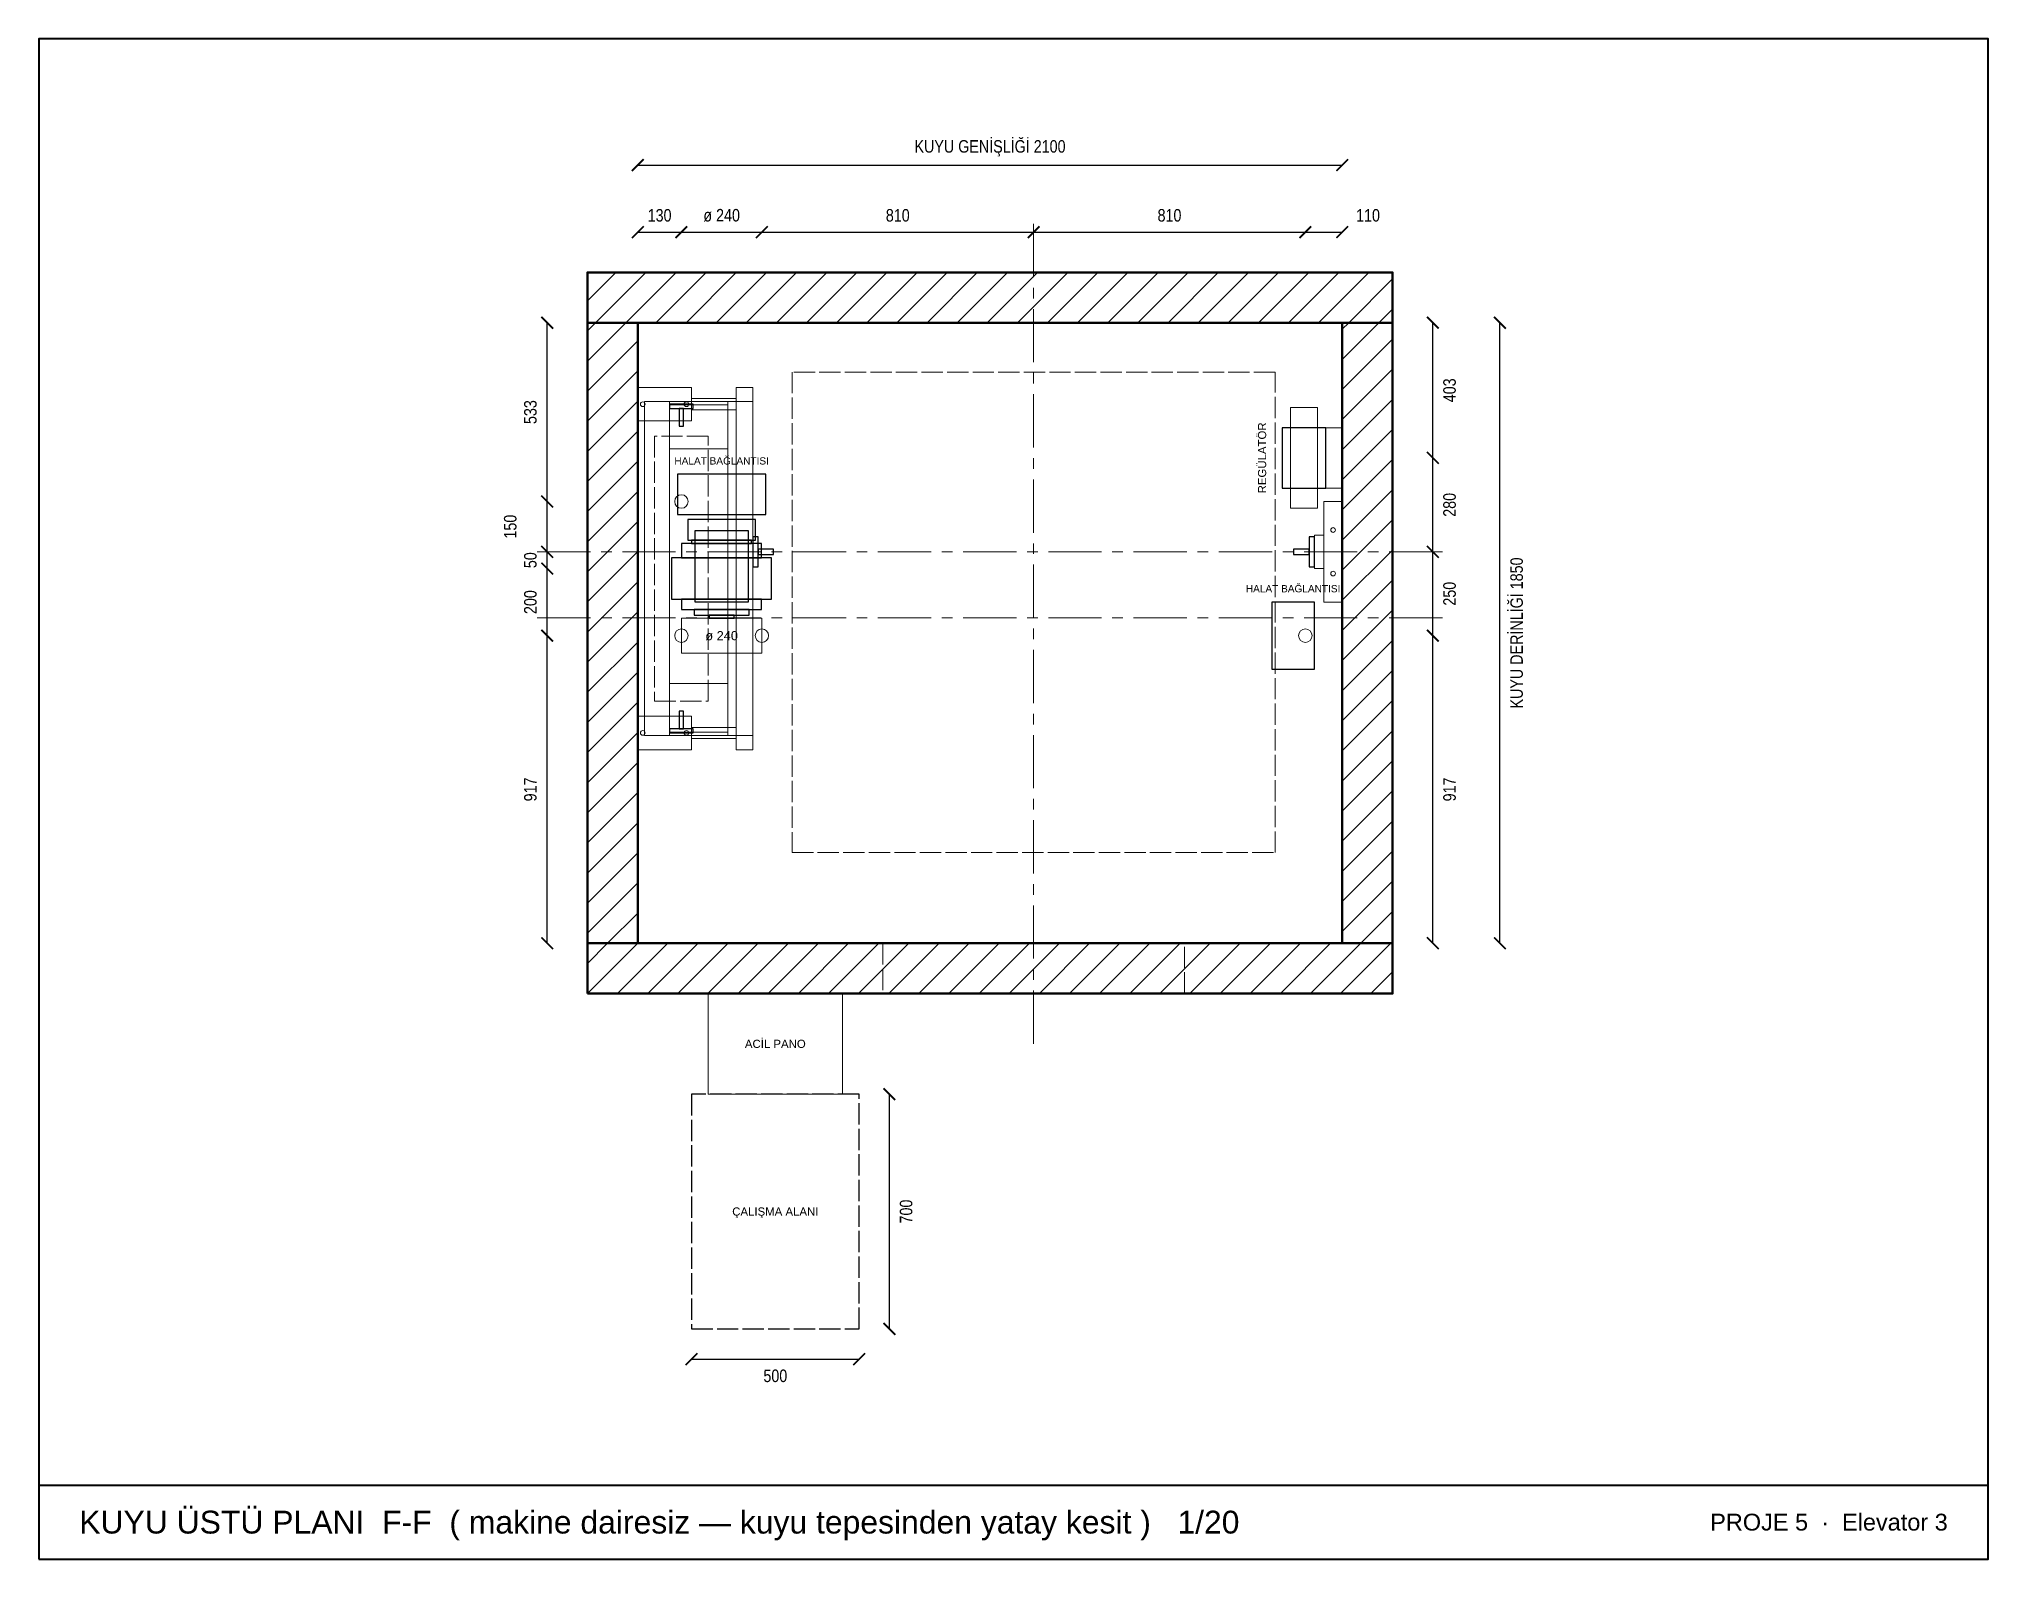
# Model space of a CAD drawing. Header units: millimetres. Extents: x -1785 to 4025, y -1836 to 2696.
import ezdxf
from ezdxf.enums import TextEntityAlignment as Align

# ---------------------------------------------------------------- set-up
doc = ezdxf.new("R2010")
doc.units = ezdxf.units.MM
doc.linetypes.add('CENTER', pattern=[5.08, 3.175, -0.635, 0.635, -0.635])
doc.linetypes.add('DASHED', pattern=[1.524, 1.27, -0.254])
for name, color, linetype, lineweight in [('BAGLANTI', 8, 'Continuous', 25), ('CERCEVE', 7, 'Continuous', 40), ('CIVATA', 3, 'Continuous', 13), ('EKSEN', 1, 'CENTER', 13), ('GIZLI', 8, 'DASHED', 13), ('KASNAK', 90, 'Continuous', 20), ('KONSOL', 3, 'Continuous', 18), ('KUYU-DUVAR', 7, 'Continuous', 50), ('KUYU-IC', 7, 'Continuous', 25), ('MAKINE', 5, 'Continuous', 30), ('OLCU', 5, 'Continuous', 13), ('PANO', 150, 'Continuous', 20), ('RAY', 3, 'Continuous', 25), ('SIGINMA', 3, 'DASHED', 25), ('TARAMA', 8, 'Continuous', 13), ('YAZI', 7, 'Continuous', 0)]:
    doc.layers.add(name, color=color, linetype=linetype, lineweight=lineweight)
doc.styles.add('ASANSOR', font='arial.ttf')
doc.styles.add('OpenSansCondensed-Light', font='OpenSansCondensed-Light.ttf')
doc.dimstyles.new('EZDXF', dxfattribs={"dimtxt": 0.25, "dimasz": 0.175, "dimexe": 0.375, "dimexo": 0.125, "dimgap": 0.1, "dimtad": 1, "dimlfac": 100, "dimzin": 12, "dimdsep": 46, "dimtxsty": 'OpenSansCondensed-Light', "dimblk": 'ARCHTICK', "dimcen": 2.5, "dimazin": 3, "dimtfac": 0.5, "dimtmove": 2, "dimatfit": 3})

# ---------------------------------------------------------------- blocks, each defined once
blk = doc.blocks.new('_ARCHTICK')
at = {"color": 0, "linetype": 'BYBLOCK', "const_width": 0.15}
blk.add_lwpolyline([(-0.5, -0.5), (0.5, 0.5)], dxfattribs=at)

msp = doc.modelspace()

# ---------------------------------------------------------------- hatches: boundary and pattern name
at = {"layer": 'TARAMA'}
h = msp.add_hatch(dxfattribs=at)
h.set_pattern_fill('ANSI31', scale=20)
h.paths.add_polyline_path([(-150, 1850), (2250, 1850), (2250, 2000), (-150, 2000)])
h = msp.add_hatch(dxfattribs=at)
h.set_pattern_fill('ANSI31', scale=20)
h.paths.add_polyline_path([(-150, 0), (0, 0), (0, 1850), (-150, 1850)])
h = msp.add_hatch(dxfattribs=at)
h.set_pattern_fill('ANSI31', scale=20)
h.paths.add_polyline_path([(2100, 0), (2250, 0), (2250, 1850), (2100, 1850)])
h = msp.add_hatch(dxfattribs=at)
h.set_pattern_fill('ANSI31', scale=20)
h.paths.add_polyline_path([(-150, -150), (2250, -150), (2250, 0), (-150, 0)])

# ---------------------------------------------------------------- linework, layer by layer
at = {"layer": 'BAGLANTI', "ltscale": 50}
for points in [[(118, 1278), (382, 1278), (382, 1398), (118, 1398)], [(1890, 817), (2017, 817), (2017, 1017), (1890, 1017)]]:
    msp.add_lwpolyline(points, close=True, dxfattribs=at)
at = {"layer": 'CERCEVE', "ltscale": 50}
msp.add_line((-1785, -1616), (4025, -1616), dxfattribs=at)
msp.add_lwpolyline([(-1785, -1836), (4025, -1836), (4025, 2696), (-1785, 2696)], close=True, dxfattribs=at)
at = {"layer": 'CIVATA', "ltscale": 50}
for centre in [(15, 1607), (145, 1607), (2072.5, 1232), (2072.5, 1102), (15, 627), (145, 627)]:
    msp.add_circle(centre, 7, dxfattribs=at)
at = {"layer": 'EKSEN', "linetype": 'CENTER', "ltscale": 50}
for p, q in [((1180, -300), (1180, 2150)), ((-300, 1167), (2400, 1167)), ((-300, 970), (2400, 970))]:
    msp.add_line(p, q, dxfattribs=at)
at = {"layer": 'GIZLI', "ltscale": 50}
for points in [[(460, 270), (1900, 270), (1900, 1703), (460, 1703)], [(50, 722), (210, 722), (210, 1512), (50, 1512)], [(730, -150), (1630, -150), (1630, 0), (730, 0)]]:
    msp.add_lwpolyline(points, close=True, dxfattribs=at)
at = {"layer": 'KASNAK', "ltscale": 50}
for points in [[(1946, 1297), (2026, 1297), (2026, 1597), (1946, 1597)], [(130, 864.5), (370, 864.5), (370, 969.5), (130, 969.5)]]:
    msp.add_lwpolyline(points, close=True, dxfattribs=at)
for centre in [(130, 1317), (130, 917), (370, 917), (1990, 917)]:
    msp.add_circle(centre, 20, dxfattribs=at)
at = {"layer": 'KONSOL', "ltscale": 50}
for p, q in [((28.5, 1615), (95, 1615)), ((95, 1615), (28.5, 1615)), ((95, 619), (95, 1615)), ((95, 619), (95, 1615)), ((334.5, 1615), (268, 1615)), ((268, 619), (268, 1615)), ((268, 1615), (334.5, 1615)), ((268, 619), (268, 1615)), ((28.5, 619), (95, 619)), ((95, 619), (28.5, 619)), ((334.5, 619), (268, 619)), ((268, 619), (334.5, 619))]:
    msp.add_line(p, q, dxfattribs=at)
for points in [[(0, 1557), (160, 1557), (160, 1657), (0, 1657)], [(293, 577), (343, 577), (343, 1657), (293, 1657)], [(20, 619), (95, 619), (95, 1615), (20, 1615)], [(95, 1605), (268, 1605), (268, 1615), (95, 1615)], [(160, 1590.33333), (293, 1590.33333), (293, 1623.66667), (160, 1623.66667)], [(268, 619), (343, 619), (343, 1615), (268, 1615)], [(2051, 1357), (2100, 1357), (2100, 1537), (2051, 1537)], [(95, 774), (268, 774), (268, 1474), (95, 1474)], [(2045, 1017), (2100, 1017), (2100, 1317), (2045, 1317)], [(2017, 1117), (2045, 1117), (2045, 1217), (2017, 1217)], [(0, 577), (160, 577), (160, 677), (0, 677)], [(160, 610.33333), (293, 610.33333), (293, 643.66667), (160, 643.66667)], [(95, 619), (268, 619), (268, 629), (95, 629)]]:
    msp.add_lwpolyline(points, close=True, dxfattribs=at)
at = {"layer": 'KUYU-DUVAR', "ltscale": 50}
for points in [[(-150, 1850), (2250, 1850), (2250, 2000), (-150, 2000)], [(-150, 0), (0, 0), (0, 1850), (-150, 1850)], [(2100, 0), (2250, 0), (2250, 1850), (2100, 1850)], [(-150, -150), (2250, -150), (2250, 0), (-150, 0)]]:
    msp.add_lwpolyline(points, close=True, dxfattribs=at)
at = {"layer": 'KUYU-IC', "ltscale": 50}
msp.add_lwpolyline([(0, 0), (2100, 0), (2100, 1850), (0, 1850)], close=True, dxfattribs=at)
at = {"layer": 'MAKINE', "ltscale": 50}
for points in [[(1921, 1357), (2051, 1357), (2051, 1537), (1921, 1537)], [(149.425, 1202.17485), (350.575, 1202.17485), (350.575, 1263.5), (149.425, 1263.5)], [(170, 1018), (330, 1018), (330, 1230), (170, 1230)], [(130.8, 1149.26687), (369.2, 1149.26687), (369.2, 1191.35276), (130.8, 1191.35276)], [(160.6, 1191.35276), (339.4, 1191.35276), (339.4, 1202.17485), (160.6, 1202.17485)], [(101, 1025.41411), (399, 1025.41411), (399, 1149.26687), (101, 1149.26687)], [(130.8, 995.35276), (369.2, 995.35276), (369.2, 1025.41411), (130.8, 1025.41411)], [(168.05, 978.5184), (331.95, 978.5184), (331.95, 995.35276), (168.05, 995.35276)], [(212.75, 969.5), (287.25, 969.5), (287.25, 978.5184), (212.75, 978.5184)]]:
    msp.add_lwpolyline(points, close=True, dxfattribs=at)
at = {"layer": 'PANO', "ltscale": 50}
msp.add_lwpolyline([(210, -450), (610, -450), (610, -150), (210, -150)], close=True, dxfattribs=at)
at = {"layer": 'RAY', "ltscale": 50}
for points in [[(95, 1594.4), (165, 1594.4), (165, 1607), (95, 1607)], [(123.7, 1542), (136.3, 1542), (136.3, 1594.4), (123.7, 1594.4)], [(343, 1122.5), (359.02, 1122.5), (359.02, 1211.5), (343, 1211.5)], [(359.02, 1158.99), (405, 1158.99), (405, 1175.01), (359.02, 1175.01)], [(1955, 1158.99), (2000.98, 1158.99), (2000.98, 1175.01), (1955, 1175.01)], [(2000.98, 1122.5), (2017, 1122.5), (2017, 1211.5), (2000.98, 1211.5)], [(95, 627), (165, 627), (165, 639.6), (95, 639.6)], [(123.7, 639.6), (136.3, 639.6), (136.3, 692), (123.7, 692)]]:
    msp.add_lwpolyline(points, close=True, dxfattribs=at)
at = {"layer": 'SIGINMA', "ltscale": 50}
msp.add_lwpolyline([(160, -1150), (660, -1150), (660, -450), (160, -450)], close=True, dxfattribs=at)
at = {"layer": 'TARAMA', "ltscale": 50}
for points in [[(-150, 1850), (2250, 1850), (2250, 2000), (-150, 2000)], [(-150, 0), (0, 0), (0, 1850), (-150, 1850)], [(2100, 0), (2250, 0), (2250, 1850), (2100, 1850)], [(-150, -150), (2250, -150), (2250, 0), (-150, 0)]]:
    msp.add_lwpolyline(points, close=True, dxfattribs=at)

# ---------------------------------------------------------------- texts
at = {"layer": 'CERCEVE', "style": 'ASANSOR'}
msp.add_text('KUYU ÜSTÜ PLANI  F-F  ( makine dairesiz — kuyu tepesinden yatay kesit )   1/20', height=68.02, dxfattribs=at).set_placement((-1665, -1726), align=Align.MIDDLE_LEFT)
msp.add_text('PROJE 5  ·  Elevator 3', height=50.12, dxfattribs=at).set_placement((3905, -1726), align=Align.MIDDLE_RIGHT)
at = {"layer": 'YAZI', "style": 'ASANSOR'}
msp.add_text('REGÜLATÖR', height=24.344, rotation=90, dxfattribs=at).set_placement((1861, 1447), align=Align.MIDDLE_CENTER)
for s, height, p in [('HALAT BAĞLANTISI', 21.48, (250, 1438)), ('HALAT BAĞLANTISI', 21.48, (1953.5, 1057)), ('ø 240', 27.208, (250, 917)), ('ACİL PANO', 24.344, (410, -300)), ('ÇALIŞMA ALANI', 24.344, (410, -800))]:
    msp.add_text(s, height=height, dxfattribs=at).set_placement(p, align=Align.MIDDLE_CENTER)

# ---------------------------------------------------------------- dimensions: what is measured, and where the dimension line sits
at = {"layer": 'OLCU'}
for base, p1, p2, location, text in [((0, 2320), (0, 0), (2100, 0), (1050, 2370), 'KUYU GENİŞLİĞİ 2100'), ((130, 2120), (130, 0), (370, 0), (250, 2170), 'ø 240'), ((0, 2120), (0, 0), (130, 0), (65, 2170), '130'), ((370, 2120), (370, 0), (1180, 0), (775, 2170), '810'), ((1180, 2120), (1180, 0), (1990, 0), (1585, 2170), '810'), ((1990, 2120), (1990, 0), (2100, 0), (2176.8, 2170), '110'), ((160, -1240), (160, 0), (660, 0), (410, -1290), '500')]:
    msp.add_linear_dim(base=base, p1=p1, p2=p2, location=location, text=text, dimstyle='EZDXF', override={"dimtxt": 37.232, "dimasz": 35, "dimexe": 30, "dimexo": 25, "dimgap": 15, "dimse1": 1, "dimse2": 1, "dimclrt": 5, "dimtmove": 2}, dxfattribs=at).render()
for base, p1, p2, location, text in [((-270, 1317), (0, 1317), (0, 1850), (-320, 1583.5), '533'), ((2370, 1447), (0, 1447), (0, 1850), (2420, 1648.5), '403'), ((2570, 0), (0, 0), (0, 1850), (2620, 925), 'KUYU DERİNLİĞİ 1850'), ((2370, 1167), (0, 1167), (0, 1447), (2420, 1307), '280'), ((-270, 1167), (0, 1167), (0, 1317), (-380, 1242), '150'), ((-270, 1117), (0, 1117), (0, 1167), (-320, 1142), '50'), ((2370, 917), (0, 917), (0, 1167), (2420, 1042), '250'), ((-270, 917), (0, 917), (0, 1117), (-320, 1017), '200'), ((-270, 0), (0, 0), (0, 917), (-320, 458.5), '917'), ((2370, 0), (0, 0), (0, 917), (2420, 458.5), '917'), ((750, -1150), (0, -1150), (0, -450), (800, -800), '700')]:
    msp.add_linear_dim(base=base, p1=p1, p2=p2, angle=90, location=location, text=text, text_rotation=90, dimstyle='EZDXF', override={"dimtxt": 37.232, "dimasz": 35, "dimexe": 30, "dimexo": 25, "dimgap": 15, "dimse1": 1, "dimse2": 1, "dimclrt": 5, "dimtmove": 2}, dxfattribs=at).render()

doc.saveas('drawing.dxf')
